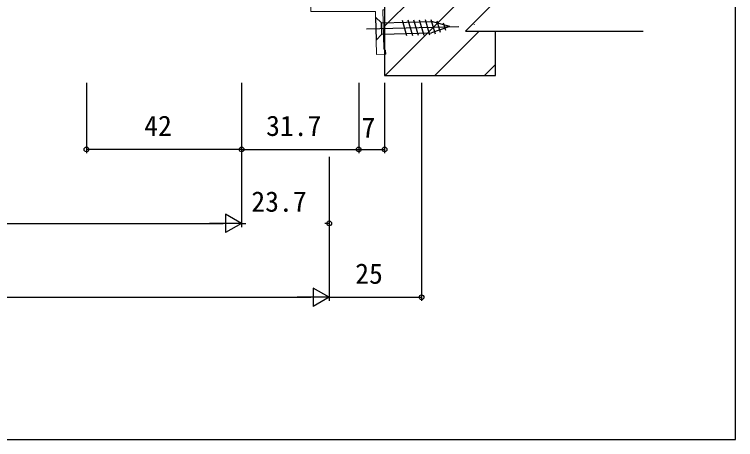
# Model space of a CAD drawing. Units: millimetres, scale not verified. Extents: x -437 to 438, y -331 to 329.
# Drawn here: x 242.9 to 438.1, y -331.2 to -216.2 of the extents above; entities that cross this region are included whole.
import ezdxf
from ezdxf.enums import TextEntityAlignment as Align

# ---------------------------------------------------------------- set-up
doc = ezdxf.new("R2010")
doc.units = ezdxf.units.MM
doc.header["$LTSCALE"] = 2
doc.layers.add('0-2_YKK_11', color=7, linetype='Continuous', lineweight=18)
for name, color, linetype in [('0-5_YKK_13', 4, 'Continuous'), ('0-7_YKK_D', 6, 'Continuous'), ('0-8_YKK_ZWAK', 7, 'Continuous'), ('0-9_YSS_K', 3, 'Continuous'), ('0-A_YSS_KE', 3, 'Continuous')]:
    doc.layers.add(name, color=color, linetype=linetype)
doc.styles.add('ＭＳ ゴシック', font='')
doc.styles.get('ＭＳ ゴシック').set_extended_font_data('MS Gothic')

msp = doc.modelspace()

# ---------------------------------------------------------------- linework, layer by layer
at = {"layer": '0-2_YKK_11', "color": 211}
msp.add_lwpolyline([(324.599, -213.4), (343.099, -213.4), (343.099, -214.9), (342.587, -214.9), (342.86, -225.449), (343.373, -225.936), (343.399, -226.935), (340.899, -227), (340.599, -215.4), (323.099, -215.4), (323.099, -213), (324.109, -213)], close=True, dxfattribs=at)
at = {"layer": '0-5_YKK_13'}
for p, q in [((340.638, -216.903), (342.227, -218.413)), ((342.227, -218.413), (355.757, -218.063)), ((347.83, -217.718), (349.063, -221.887)), ((349.382, -217.678), (350.616, -221.847)), ((350.935, -217.637), (352.168, -221.807)), ((352.487, -217.597), (353.721, -221.767)), ((354.039, -217.557), (355.273, -221.727)), ((355.592, -217.517), (356.749, -221.43)), ((360.711, -219.485), (355.757, -218.063)), ((357.278, -217.927), (358.169, -220.941)), ((358.987, -218.418), (359.589, -220.453)), ((338.219, -220.067), (363.211, -219.421)), ((360.711, -219.485), (355.837, -221.162)), ((360.711, -219.485), (355.837, -221.162)), ((342.308, -221.512), (355.837, -221.162))]:
    msp.add_line(p, q, dxfattribs=at)
msp.add_lwpolyline([(340.638, -216.903), (340.798, -223.101), (342.308, -221.512), (342.227, -218.413)], dxfattribs=at)
at = {"layer": '0-7_YKK_D'}
for p, q in [((262.399, -234.7), (262.399, -253.7)), ((304.399, -234.7), (304.399, -253.7)), ((304.399, -234.7), (304.399, -273.7)), ((304.399, -234.7), (304.399, -273.7)), ((304.399, -234.7), (304.399, -253.7)), ((336.099, -234.7), (336.099, -253.7)), ((336.099, -234.7), (336.099, -253.7)), ((343.1, -234.7), (343.1, -253.7)), ((353.099, -234.7), (353.099, -293.7)), ((304.399, -252.7), (262.399, -252.7)), ((304.399, -252.7), (336.099, -252.7)), ((336.099, -252.7), (343.1, -252.7)), ((328.099, -254.7), (328.099, -273.7)), ((328.099, -254.7), (328.099, -293.7)), ((328.099, -254.7), (328.099, -293.7)), ((304.399, -272.7), (300.069, -270.2)), ((300.069, -270.2), (300.069, -275.2)), ((49.399, -272.7), (299.399, -272.7)), ((304.399, -272.7), (295.739, -272.7)), ((304.399, -272.7), (300.069, -275.2)), ((304.399, -272.7), (305.577, -272.7)), ((328.099, -272.7), (326.921, -272.7)), ((328.099, -292.7), (323.769, -290.2)), ((323.769, -290.2), (323.769, -295.2)), ((25.699, -292.7), (323.099, -292.7)), ((328.099, -292.7), (319.439, -292.7)), ((328.099, -292.7), (323.769, -295.2)), ((328.099, -292.7), (353.099, -292.7))]:
    msp.add_line(p, q, dxfattribs=at)
for centre in [(262.399, -252.7), (304.399, -252.7), (304.399, -252.7), (336.099, -252.7), (336.099, -252.7), (343.1, -252.7), (328.099, -272.7), (353.099, -292.7)]:
    msp.add_circle(centre, 0.637, dxfattribs=at)
at = {"layer": '0-8_YKK_ZWAK'}
msp.add_lwpolyline([(-436.9, -331.2), (438.1, -331.2), (438.1, 293.8)], dxfattribs=at)
at = {"layer": '0-9_YSS_K'}
for p, q in [((343.1, -219.345), (369.745, -192.7)), ((343.215, -232.7), (373.1, -202.815)), ((367.416, -218.869), (367.463, -218.852)), ((356.685, -232.7), (368.685, -220.7)), ((370.156, -232.7), (373.1, -229.756))]:
    msp.add_line(p, q, dxfattribs=at)
at = {"layer": '0-A_YSS_KE'}
for p, q in [((343.1, -192.7), (343.1, -232.7)), ((365, -220.7), (373.1, -220.7)), ((373.1, -220.7), (413.1, -220.7)), ((373.1, -232.7), (373.1, -220.7)), ((343.1, -232.7), (373.1, -232.7))]:
    msp.add_line(p, q, dxfattribs=at)
msp.add_lwpolyline([(365, -220.7), (373.1, -212.6), (373.1, -192.7)], dxfattribs=at)

# ---------------------------------------------------------------- texts
at = {"layer": '0-7_YKK_D', "style": 'ＭＳ ゴシック'}
for s, p in [('42', (278.03, -250.7)), ('31.7', (311.023, -250.7)), ('7', (336.851, -251.2)), ('23.7', (307.023, -271.2)), ('25', (335.145, -290.7))]:
    msp.add_text(s, height=5.499, dxfattribs=at).set_placement(p, align=Align.BOTTOM_LEFT)

doc.saveas('drawing.dxf')
